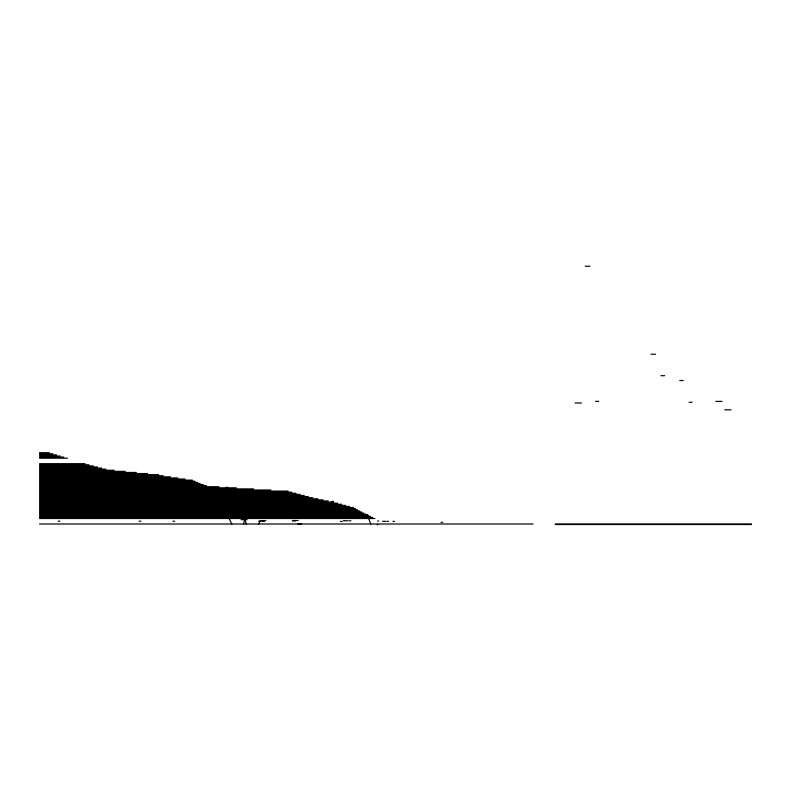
<?xml version="1.0" encoding="UTF-8"?>
<svg xmlns="http://www.w3.org/2000/svg" width="791" height="791" viewBox="0 0 791 791"><rect width="100%" height="100%" fill="white"/><g stroke="black" fill="none" stroke-linecap="round" stroke-linejoin="round"><path stroke-width="1.19" d="M243.45 523.998L244.775 519.479L246.387 523.998M258.588 523.978L260.318 520.646L265.875 520.646M585.221 266.251L589.918 266.251M651.131 354.23L655.561 354.23M660.94 375.685L664.687 375.685M679.746 380.501L683.286 380.501M595.593 401.334L598.757 401.334M715.895 401.403L722.005 401.403M689.08 402.283L692.115 402.283M575.126 402.995L581.454 402.995M724.744 409.837L731.111 409.837M39.55 452.709L49.279 452.709M39.55 453.807L52.908 453.807M39.55 454.904L56.537 454.904M39.55 456.002L60.165 456.002M39.55 457.099L63.804 457.099M39.55 458.197L67.433 458.197M39.55 463.674L85.112 463.674M39.55 464.772L89.027 464.772M39.55 465.869L93.259 465.869M39.55 466.967L97.481 466.967M39.55 468.064L101.713 468.064M39.55 469.162L105.935 469.162M39.55 470.259L114.161 470.259M39.55 471.357L125.275 471.357M39.55 472.454L136.388 472.454M39.55 473.552L147.502 473.552M39.55 474.64L158.625 474.64M39.55 475.737L163.193 475.737M39.55 476.835L170.51 476.835M39.55 477.932L177.827 477.932M39.55 479.03L185.143 479.03M39.55 480.127L192.46 480.127M39.55 481.225L194.981 481.225M39.55 482.322L197.503 482.322M39.55 483.42L200.054 483.42M39.55 484.517L203.158 484.517M39.55 485.615L206.421 485.615M39.55 486.712L218.929 486.712M225.87 487.325L227.62 487.325M39.55 487.8L236.232 487.8M39.55 488.897L253.535 488.897M39.55 489.995L270.848 489.995M39.55 491.092L288.151 491.092M39.55 492.19L291.928 492.19M39.55 493.287L296.022 493.287M39.55 494.385L300.125 494.385M222.894 494.682L224.634 494.682M39.55 495.482L304.219 495.482M282.427 496.283L284.177 496.283M39.55 496.58L308.322 496.58M39.55 497.677L312.692 497.677M39.55 498.775L317.883 498.775M39.55 499.872L323.084 499.872M39.55 500.96L328.285 500.96M332.032 501.375L333.13 501.375M39.55 502.058L333.486 502.058M39.55 503.155L337.51 503.155M39.55 504.253L341.534 504.253M39.55 505.35L345.558 505.35M39.55 506.448L349.582 506.448M39.55 507.545L353.607 507.545M327.306 508.386L328.403 508.386M39.55 508.643L355.525 508.643M39.55 509.74L357.443 509.74M39.55 510.838L359.361 510.838M336.59 511.302L351.194 511.302M223.695 511.856L224.792 511.856M39.55 511.935L361.527 511.935M39.55 513.033L363.712 513.033M39.55 514.12L365.956 514.12M89.245 514.99L90.985 514.99M39.55 515.218L368.191 515.218M301.944 515.425L303.695 515.425M39.55 516.315L370.425 516.315M39.55 517.413L372.66 517.413M221.183 518.204L227.521 518.204M39.55 518.51L374.894 518.51M241.107 519.677L244.29 519.677M245.497 519.677L247.089 519.677M292.284 520.508L298.098 520.508M343.264 520.735L344.362 520.735M344.955 520.785L348.139 520.785M349.345 520.785L350.937 520.785M292.986 520.953L295.29 520.953M377.544 521.051L378.642 521.051M58.119 521.2L59.869 521.2M139.068 521.2L140.818 521.2M172.992 521.229L174.742 521.229M258.608 521.22L260.911 521.22M262.187 521.2L264.491 521.2M340.377 521.437L342.117 521.437M382.646 521.309L385.82 521.309M387.026 521.309L388.618 521.309M392.909 521.378L394.58 521.368M440.973 522.317L442.713 522.317M39.55 523.998L533.055 523.998M555.292 523.998L751.45 523.998M555.292 524.522L751.45 524.522M377.228 524.749L377.851 524.749M297.9 523.978L301.628 523.998M228.451 517.116L231.763 523.998M367.232 514.605L370.732 523.978"/></g></svg>
